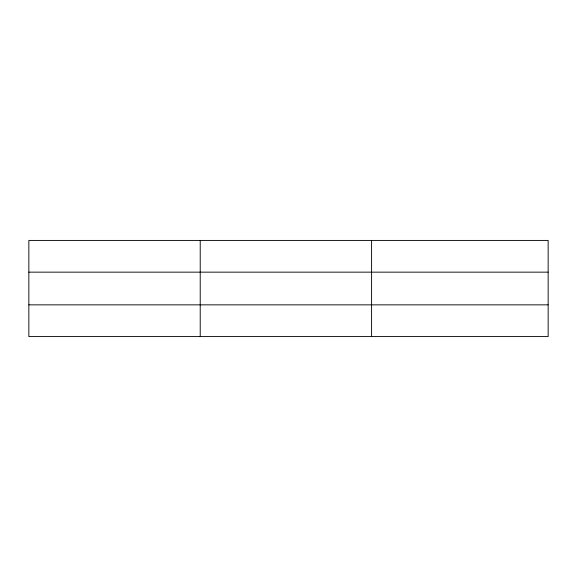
<?xml version="1.0" encoding="UTF-8"?>
<svg xmlns="http://www.w3.org/2000/svg" width="577" height="577" viewBox="0 0 577 577"><rect width="100%" height="100%" fill="white"/><g stroke="black" fill="none" stroke-linecap="round" stroke-linejoin="round"><path stroke-width="0.87" d="M200.219 240.421L200.219 336.579M371.588 240.421L371.588 336.579M548.15 272.149L548.15 240.421L28.85 240.421L28.85 336.579L548.15 336.579L548.15 272.149L28.85 272.149M28.85 304.851L548.15 304.851"/></g></svg>
